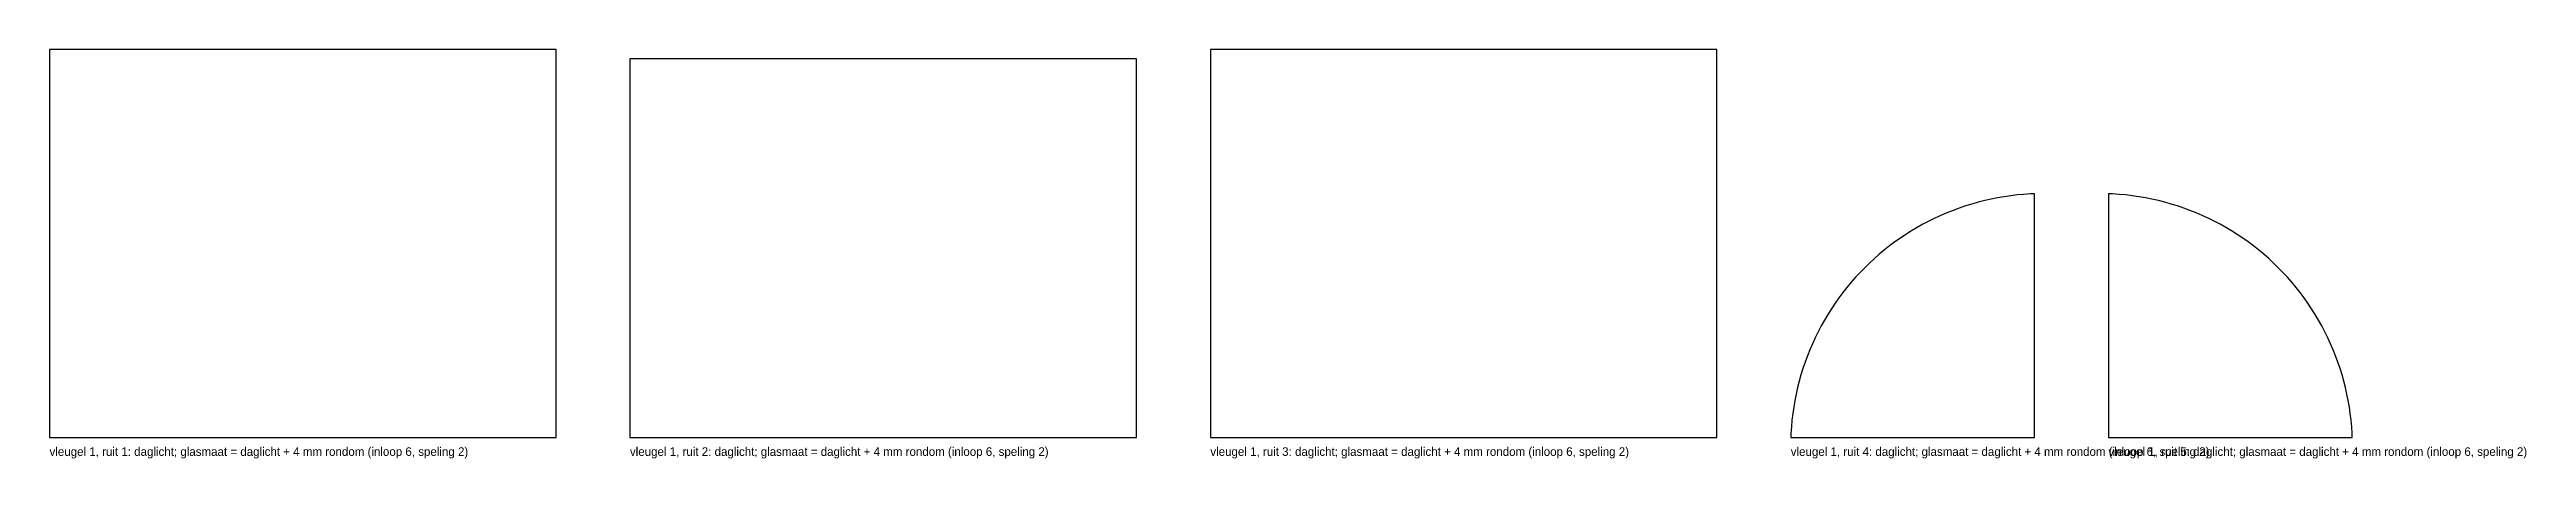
# Model space of a CAD drawing. Header units: millimetres. Extents: x 0 to 4020, y -34 to 630.
import ezdxf

# ---------------------------------------------------------------- set-up
doc = ezdxf.new("R2010")
doc.units = ezdxf.units.MM

msp = doc.modelspace()

# ---------------------------------------------------------------- linework, layer by layer
at = {"layer": 'DAGLICHT'}
for p, q in [((822, 630), (0, 630)), ((0, 630), (0, 0)), ((822, 0), (822, 630)), ((1764, 615), (942, 615)), ((942, 615), (942, 0)), ((1764, 0), (1764, 615)), ((2706, 630), (1884, 630)), ((1884, 630), (1884, 0)), ((2706, 0), (2706, 630)), ((3079.4096, 364.7145), (3069.5238, 360.4672)), ((3089.4033, 368.7016), (3079.4096, 364.7145)), ((3099.4979, 372.4257), (3089.4033, 368.7016)), ((3109.6865, 375.8842), (3099.4979, 372.4257)), ((3119.9622, 379.0749), (3109.6865, 375.8842)), ((3130.3179, 381.9955), (3119.9622, 379.0749)), ((3140.7465, 384.644), (3130.3179, 381.9955)), ((3151.2408, 387.0187), (3140.7465, 384.644)), ((3161.7937, 389.1178), (3151.2408, 387.0187)), ((3172.398, 390.9399), (3161.7937, 389.1178)), ((3183.0463, 392.4838), (3172.398, 390.9399)), ((3193.7313, 393.7485), (3183.0463, 392.4838)), ((3204.4458, 394.733), (3193.7313, 393.7485)), ((3215.1824, 395.4367), (3204.4458, 394.733)), ((3221.6925, 395.6925), (3215.1824, 395.4367)), ((3221.6925, 0), (3221.6925, 395.6925)), ((3348.2026, 395.4367), (3341.6925, 395.6925)), ((3341.6925, 395.6925), (3341.6925, 0)), ((3358.9392, 394.733), (3348.2026, 395.4367)), ((3369.6537, 393.7485), (3358.9392, 394.733)), ((3380.3388, 392.4838), (3369.6537, 393.7485)), ((3390.9871, 390.9399), (3380.3388, 392.4838)), ((3401.5913, 389.1178), (3390.9871, 390.9399)), ((3412.1442, 387.0187), (3401.5913, 389.1178)), ((3422.6386, 384.644), (3412.1442, 387.0187)), ((3433.0671, 381.9955), (3422.6386, 384.644)), ((3443.4228, 379.0749), (3433.0671, 381.9955)), ((3453.6985, 375.8842), (3443.4228, 379.0749)), ((3463.8871, 372.4257), (3453.6985, 375.8842)), ((3473.9817, 368.7016), (3463.8871, 372.4257)), ((3483.9754, 364.7145), (3473.9817, 368.7016)), ((3493.8613, 360.4672), (3483.9754, 364.7145)), ((3003.8996, 323.7159), (2995.1128, 317.506)), ((3012.8459, 329.6936), (3003.8996, 323.7159)), ((3021.9456, 335.4351), (3012.8459, 329.6936)), ((3031.1925, 340.9364), (3021.9456, 335.4351)), ((3040.5803, 346.1938), (3031.1925, 340.9364)), ((3050.1024, 351.2037), (3040.5803, 346.1938)), ((3059.7525, 355.9626), (3050.1024, 351.2037)), ((3069.5238, 360.4672), (3059.7525, 355.9626)), ((3503.6326, 355.9626), (3493.8613, 360.4672)), ((3513.2826, 351.2037), (3503.6326, 355.9626)), ((3522.8048, 346.1938), (3513.2826, 351.2037)), ((3532.1925, 340.9364), (3522.8048, 346.1938)), ((3541.4394, 335.4351), (3532.1925, 340.9364)), ((3550.5392, 329.6936), (3541.4394, 335.4351)), ((3559.4855, 323.7159), (3550.5392, 329.6936)), ((3568.2723, 317.506), (3559.4855, 323.7159)), ((2953.7788, 283.1289), (2946.0716, 275.6209)), ((2961.6798, 290.4325), (2953.7788, 283.1289)), ((2969.7694, 297.5269), (2961.6798, 290.4325)), ((2978.0418, 304.407), (2969.7694, 297.5269)), ((2986.4916, 311.0682), (2978.0418, 304.407)), ((2995.1128, 317.506), (2986.4916, 311.0682)), ((3576.8935, 311.0682), (3568.2723, 317.506)), ((3585.3432, 304.407), (3576.8935, 311.0682)), ((3593.6157, 297.5269), (3585.3432, 304.407)), ((3601.7052, 290.4325), (3593.6157, 297.5269)), ((3609.6063, 283.1289), (3601.7052, 290.4325)), ((3617.3134, 275.6209), (3609.6063, 283.1289)), ((2917.2855, 243.6507), (2910.6243, 235.2009)), ((2924.1657, 251.9231), (2917.2855, 243.6507)), ((2931.26, 260.0127), (2924.1657, 251.9231)), ((2938.5637, 267.9137), (2931.26, 260.0127)), ((2946.0716, 275.6209), (2938.5637, 267.9137)), ((3624.8214, 267.9137), (3617.3134, 275.6209)), ((3632.125, 260.0127), (3624.8214, 267.9137)), ((3639.2194, 251.9231), (3632.125, 260.0127)), ((3646.0995, 243.6507), (3639.2194, 251.9231)), ((3652.7607, 235.2009), (3646.0995, 243.6507)), ((2891.9989, 208.8466), (2886.2574, 199.7469)), ((2897.9767, 217.793), (2891.9989, 208.8466)), ((2904.1865, 226.5797), (2897.9767, 217.793)), ((2910.6243, 235.2009), (2904.1865, 226.5797)), ((3659.1985, 226.5797), (3652.7607, 235.2009)), ((3665.4084, 217.793), (3659.1985, 226.5797)), ((3671.3861, 208.8466), (3665.4084, 217.793)), ((3677.1276, 199.7469), (3671.3861, 208.8466)), ((2865.73, 161.9401), (2861.2253, 152.1688)), ((2870.4888, 171.5901), (2865.73, 161.9401)), ((2875.4987, 181.1123), (2870.4888, 171.5901)), ((2880.7561, 190.5), (2875.4987, 181.1123)), ((2886.2574, 199.7469), (2880.7561, 190.5)), ((3682.629, 190.5), (3677.1276, 199.7469)), ((3687.8864, 181.1123), (3682.629, 190.5)), ((3692.8962, 171.5901), (3687.8864, 181.1123)), ((3697.6551, 161.9401), (3692.8962, 171.5901)), ((3702.1597, 152.1688), (3697.6551, 161.9401)), ((2849.2669, 122.1946), (2845.8083, 112.006)), ((2852.991, 132.2892), (2849.2669, 122.1946)), ((2856.978, 142.2829), (2852.991, 132.2892)), ((2861.2253, 152.1688), (2856.978, 142.2829)), ((3706.407, 142.2829), (3702.1597, 152.1688)), ((3710.3941, 132.2892), (3706.407, 142.2829)), ((3714.1182, 122.1946), (3710.3941, 132.2892)), ((3717.5767, 112.006), (3714.1182, 122.1946)), ((2837.0485, 80.946), (2834.6739, 70.4517)), ((2839.697, 91.3746), (2837.0485, 80.946)), ((2842.6176, 101.7303), (2839.697, 91.3746)), ((2845.8083, 112.006), (2842.6176, 101.7303)), ((3720.7674, 101.7303), (3717.5767, 112.006)), ((3723.688, 91.3746), (3720.7674, 101.7303)), ((3726.3366, 80.946), (3723.688, 91.3746)), ((3728.7112, 70.4517), (3726.3366, 80.946)), ((2830.7526, 49.2946), (2829.2087, 38.6463)), ((2832.5748, 59.8988), (2830.7526, 49.2946)), ((2834.6739, 70.4517), (2832.5748, 59.8988)), ((3730.8103, 59.8988), (3728.7112, 70.4517)), ((3732.6324, 49.2946), (3730.8103, 59.8988)), ((3734.1764, 38.6463), (3732.6324, 49.2946)), ((0, 0), (822, 0)), ((942, 0), (1764, 0)), ((1884, 0), (2706, 0)), ((2826.2558, 6.5101), (2826, 0)), ((2826, 0), (3221.6925, 0)), ((2826.9595, 17.2467), (2826.2558, 6.5101)), ((2827.944, 27.9612), (2826.9595, 17.2467)), ((2829.2087, 38.6463), (2827.944, 27.9612)), ((3341.6925, 0), (3737.385, 0)), ((3735.441, 27.9612), (3734.1764, 38.6463)), ((3736.4255, 17.2467), (3735.441, 27.9612)), ((3737.1293, 6.5101), (3736.4255, 17.2467)), ((3737.385, 0), (3737.1293, 6.5101))]:
    msp.add_line(p, q, dxfattribs=at)

# ---------------------------------------------------------------- texts
at = {"layer": 'TEKST'}
for s, p in [('vleugel 1, ruit 1: daglicht; glasmaat = daglicht + 4 mm rondom (inloop 6, speling 2)', (0, -30)), ('vleugel 1, ruit 2: daglicht; glasmaat = daglicht + 4 mm rondom (inloop 6, speling 2)', (942, -30)), ('vleugel 1, ruit 3: daglicht; glasmaat = daglicht + 4 mm rondom (inloop 6, speling 2)', (1884, -30)), ('vleugel 1, ruit 4: daglicht; glasmaat = daglicht + 4 mm rondom (inloop 6, speling 2)', (2826, -30)), ('vleugel 1, ruit 5: daglicht; glasmaat = daglicht + 4 mm rondom (inloop 6, speling 2)', (3341.6925, -30))]:
    msp.add_text(s, height=14, dxfattribs=at).set_placement(p)

doc.saveas('drawing.dxf')
